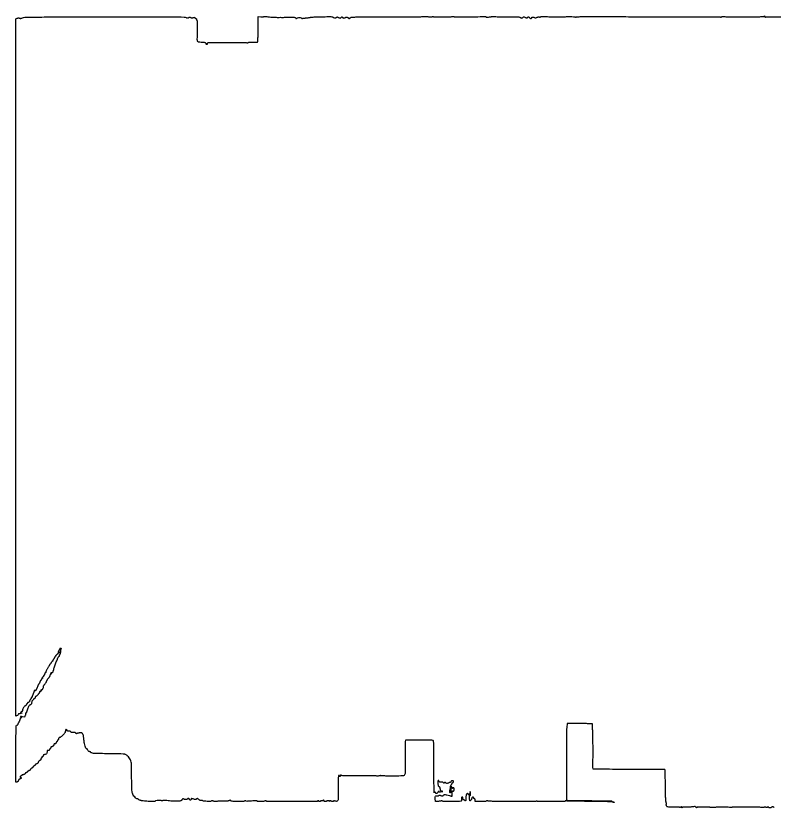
# Model space of a CAD drawing. Extents: x 5 to 296, y -9 to 151.
# Drawn here: x 4.9 to 150.2, y -2.4 to 150.6 of the extents above; entities that cross this region are included whole.
import ezdxf

# ---------------------------------------------------------------- set-up
doc = ezdxf.new("R2010")
doc.units = 0
doc.header["$MEASUREMENT"] = 0
doc.layers.add('max', color=6, linetype='Continuous')

msp = doc.modelspace()

# ---------------------------------------------------------------- linework, layer by layer
at = {"layer": 'max'}
msp.add_lwpolyline([(150.23, -1.17, 0.149056), (150.11, -1.11, 0.048037), (149.91, -1.09, 0.049472), (149.72, -1.1, 0.357849), (149.67, -1.17, -0.254951), (149.65, -1.2, -0.06271), (149.59, -1.23, -0.048861), (149.51, -1.25, -0.031626), (149.41, -1.25, -0.031626), (149.31, -1.25, -0.048861), (149.23, -1.23, -0.06271), (149.17, -1.2, -0.254951), (149.15, -1.17, 0.265957), (149.12, -1.11, 0.139946), (149.03, -1.09, 0.118074), (148.94, -1.11, 0.190712), (148.88, -1.18, -0.201024), (148.85, -1.21, -0.12989), (148.8, -1.22, -0.069547), (148.72, -1.2, -0.022164), (148.61, -1.16, 0.024412), (148.5, -1.11, 0.068146), (148.42, -1.1, 0.110257), (148.36, -1.11, 0.157625), (148.32, -1.14, -0.225513), (148.25, -1.18, -0.023392), (148.08, -1.19, -0.020493), (147.82, -1.19, -0.00722), (147.45, -1.16, 0.020349), (146.57, -1.13, 0.002137), (144.52, -1.13, 0.000345), (142.24, -1.14, 0.197201), (142.11, -1.19, -0.198199), (142.08, -1.2, -0.00624), (141.96, -1.2, -0.011266), (141.81, -1.2, -0.00747), (141.63, -1.18, 0.021676), (141.12, -1.15, 0.003545), (140.14, -1.15, 0.004154), (139.12, -1.16, 0.010714), (138.39, -1.19, -0.010786), (138.21, -1.2, -0.018018), (138.05, -1.2, -0.01238), (137.92, -1.19, -0.384775), (137.9, -1.17, 0.416136), (137.83, -1.1, 0.001869), (136.68, -1.11, 0.002226), (135.54, -1.13, 0.246924), (135.41, -1.2, -0.139945), (135.38, -1.23, -0.192961), (135.34, -1.23, -0.115562), (135.3, -1.21, -0.037979), (135.24, -1.15, 0.095033), (135.16, -1.07, 0.107973), (135.06, -1.03, 0.056247), (134.91, -1.03, 0.009946), (134.62, -1.06, -0.016743), (134.38, -1.09, -0.007471), (134.05, -1.11, -0.007385), (133.7, -1.11, -0.009929), (133.39, -1.11, 0.00888), (133.06, -1.11, 0.024951), (132.83, -1.12, 0.032408), (132.67, -1.14, 0.195365), (132.6, -1.19, -0.01394), (132.57, -1.24, -0.249096), (132.55, -1.25, -0.376824), (132.54, -1.24, -0.022418), (132.54, -1.19, 0.118755), (132.53, -1.15, 0.099323), (132.5, -1.11, 0.09112), (132.46, -1.09, 0.081749), (132.41, -1.08, 0.067246), (132.36, -1.09, 0.084069), (132.32, -1.11, 0.099557), (132.29, -1.14, 0.143424), (132.28, -1.17, -0.171021), (132.27, -1.2, -0.211098), (132.24, -1.22, -0.105726), (132.19, -1.21, -0.03186), (132.13, -1.18, 0.103779), (132.02, -1.15, 0.006379), (131.69, -1.13, 0.009259), (131.3, -1.12, 0.006713), (130.86, -1.12, -0.008581), (130.01, -1.12, -0.105972), (129.69, -1.04, -0.241488), (129.56, -0.87, -0.063379), (129.54, -0.5, 0.021472), (129.54, -0.35, 0.029243), (129.53, -0.22, 0.029285), (129.51, -0.11, 0.194583), (129.48, -0.07, -0.248881), (129.44, 0, -0.001194), (129.41, 0.78, -0.004619), (129.38, 1.74, -0.00216), (129.37, 2.98, 0.002196), (129.35, 4.13, 0.003533), (129.33, 5.12, 0.000715), (129.3, 5.98, 0.189844), (129.27, 6.05, 0.19596), (129.2, 6.08, 0.000147), (127.22, 6.1, 0.001604), (125.01, 6.11, 0.000977), (122.39, 6.12, -0.000978), (119.78, 6.12, -0.001605), (117.57, 6.14, -0.000147), (115.59, 6.16, -0.196061), (115.52, 6.19, -0.187229), (115.49, 6.25, -0.003028), (115.47, 6.65, -0.007451), (115.46, 7.12, -0.004818), (115.47, 7.66, 0.00094), (115.49, 9.19, 0.003969), (115.49, 10.11, 0.003977), (115.48, 11.02, 0.000947), (115.45, 12.55, 0.001788), (115.43, 13.42, 0.002894), (115.4, 14.15, 0.000488), (115.37, 14.8, 0.187517), (115.35, 14.85, 0.194063), (115.31, 14.86, 0.000443), (114.62, 14.88, 0.00279), (113.83, 14.89, 0.00172), (112.91, 14.89), (110.5, 14.89), (110.45, 14.12, 0.015603), (110.42, 13.59, 0.000635), (110.41, 11.67, 0.001109), (110.39, 9.39, 0.000786), (110.39, 6.83, 0.000694), (110.39, 3.56, 0.003196), (110.4, 1.67, 0.00112), (110.43, 0.33, 0.21803), (110.48, 0.21, 0.168611), (110.59, 0.17, 0.000991), (111.66, 0.14, 0.003499), (112.99, 0.13, 0.001447), (114.8, 0.12, -0.001303), (116.71, 0.11, -0.004012), (118, 0.1, -0.001158), (118.99, 0.07, -0.252817), (119.07, 0.03, 0.101239), (119.1, -0.01, 0.036676), (119.17, -0.05, 0.03455), (119.24, -0.08, 0.034666), (119.32, -0.1, -0.028304), (119.41, -0.12, -0.025381), (119.49, -0.16, -0.026233), (119.56, -0.19, -0.068997), (119.61, -0.23, -0.621336), (119.6, -0.25, -0.061671), (119.53, -0.25, -0.026983), (119.4, -0.22, -0.01137), (119.23, -0.18, 0.050186), (118.83, -0.11, 0.007851), (118.03, -0.07, 0.005475), (116.79, -0.04, 0.001184), (114.65, -0.02, -0.001227), (113.06, 0, -0.00192), (111.69, 0.02, -0.000501), (110.5, 0.05, -0.071109), (110.36, 0.07, 0.055741), (110.28, 0.09, 0.069488), (110.21, 0.08, 0.080775), (110.16, 0.06, 0.12614), (110.12, 0.03, -0.245028), (110.03, -0.03, -0.005293), (109.5, -0.05, -0.007801), (108.74, -0.07, -0.001924), (107.49, -0.07, -0.001714), (106.49, -0.06, -0.002661), (105.64, -0.04, -0.000794), (104.89, -0.03, -0.085635), (104.8, -0.01, 0.058163), (104.74, 0.01, 0.045725), (104.68, 0.01, 0.047078), (104.62, 0, 0.079328), (104.58, -0.02, -0.133977), (104.5, -0.04, -0.001164), (103.87, -0.05, -0.003952), (103.14, -0.06, -0.002526), (102.29, -0.06, 0.000804), (101.28, -0.05, 0.000438), (100.04, -0.04, 0.000436), (98.78, -0.04, 0.000693), (97.7, -0.03, -0.00278), (96.77, -0.03, -0.004634), (96, -0.01, -0.000863), (95.32, 0.01, -0.404477), (95.29, 0.04, 0.173966), (95.28, 0.07, 0.093354), (95.25, 0.09, 0.073647), (95.21, 0.1, 0.053911), (95.16, 0.11, 0.062171), (95.11, 0.1, 0.080468), (95.07, 0.09, 0.097943), (95.04, 0.06, 0.153878), (95.03, 0.03, -0.385169), (95, -0.01, -0.007127), (94.73, -0.03, -0.012786), (94.4, -0.05, -0.006394), (93.97, -0.05), (92.9, -0.04), (92.9, 0.2, 0.035817), (92.89, 0.31, 0.083823), (92.87, 0.39, 0.125366), (92.83, 0.43, 0.149657), (92.77, 0.45, -0.131972), (92.72, 0.46, -0.105076), (92.68, 0.5, -0.089435), (92.66, 0.56, -0.067699), (92.65, 0.63, 0.222627), (92.59, 0.75, 0.223282), (92.45, 0.79, 0.162103), (92.31, 0.71, 0.151935), (92.23, 0.55, -0.053232), (92.21, 0.46, -0.031324), (92.17, 0.36, -0.03104), (92.11, 0.27, -0.045679), (92.05, 0.2, -0.011203), (91.95, 0.1, -0.222804), (91.91, 0.09, -0.283159), (91.88, 0.11, -0.017165), (91.85, 0.22, -0.047753), (91.8, 0.48, -0.025698), (91.8, 0.79, -0.020853), (91.82, 1.07, -0.549368), (91.87, 1.09, 0.370365), (91.95, 1.11, 0.126378), (92, 1.21, 0.068412), (92.01, 1.4, 0.048822), (91.98, 1.6), (91.91, 1.86), (91.85, 1.54, -0.029133), (91.79, 1.33, -0.156333), (91.73, 1.23, -0.383946), (91.66, 1.24, -0.09631), (91.59, 1.35, 0.15074), (91.52, 1.44, 0.176808), (91.41, 1.47, 0.147389), (91.29, 1.42, 0.100334), (91.2, 1.31, 0.074377), (91.17, 1.21, 0.01644), (91.14, 1.04, 0.016744), (91.12, 0.84, 0.01543), (91.11, 0.63, -0.010441), (91.11, 0.36, -0.050208), (91.08, 0.22, -0.1128), (91.05, 0.14, -0.223375), (90.98, 0.11, -0.056959), (90.93, 0.12, -0.076307), (90.89, 0.13, -0.095369), (90.87, 0.16, -0.166062), (90.86, 0.18, 0.189065), (90.84, 0.22, 0.057189), (90.8, 0.25, 0.048288), (90.74, 0.28, 0.036535), (90.67, 0.31, -0.060358), (90.59, 0.34, -0.148533), (90.54, 0.39, -0.128638), (90.52, 0.46, -0.040322), (90.53, 0.57, 0.031108), (90.55, 0.69, 0.147681), (90.53, 0.75, 0.200391), (90.49, 0.78, 0.064518), (90.41, 0.79, 0.098767), (90.32, 0.77, 0.210545), (90.28, 0.73, 0.094527), (90.26, 0.63, 0.012332), (90.27, 0.41, -0.015176), (90.28, 0.2, -0.084728), (90.27, 0.09, -0.155891), (90.22, 0.03, -0.092813), (90.13, -0.01, -0.065765), (89.69, -0.07, -0.003798), (88.34, -0.06, -0.002787), (86.95, -0.03, -0.100609), (86.63, 0.04, 0.0313), (86.54, 0.08, 0.056733), (86.46, 0.09, 0.077337), (86.39, 0.09, 0.18047), (86.35, 0.06, -0.18651), (86.31, 0.03, -0.017348), (86.16, 0.01, -0.020449), (85.98, -0.01, -0.014629), (85.78, -0.02), (85.27, -0.02), (85.25, 0.51, -0.014131), (85.24, 0.88, -0.169833), (85.29, 1.01, -0.225242), (85.4, 1.06, -0.026598), (85.68, 1.05, 0.059142), (85.75, 1.05, 0.039593), (85.83, 1.07, 0.039681), (85.9, 1.1, 0.060846), (85.95, 1.13, -0.069733), (86.02, 1.17, -0.098473), (86.08, 1.19, -0.086066), (86.16, 1.18, -0.042424), (86.24, 1.14, 0.061039), (86.42, 1.07, 0.080285), (86.6, 1.05, 0.102448), (86.74, 1.09, 0.182773), (86.82, 1.18, -0.267857), (86.92, 1.26, -0.060285), (87.15, 1.27, -0.037153), (87.49, 1.21, -0.011932), (87.99, 1.08, 0.001599), (88.16, 1.04, 0.002442), (88.3, 1, 0.000853), (88.42, 0.96, 0.065093), (88.44, 0.96, 0.394588), (88.45, 0.97, 0.002163), (88.46, 1.13, 0.007358), (88.47, 1.32, 0.004422), (88.48, 1.54, -0.007192), (88.48, 1.75, -0.016302), (88.49, 1.91, -0.029669), (88.51, 2, -0.734396), (88.53, 2.01, 0.0832), (88.55, 1.97, 0.064817), (88.59, 1.93, 0.064953), (88.64, 1.91, 0.084419), (88.68, 1.9, 0.280757), (88.77, 1.95, 0.048851), (88.85, 2.14, 0.049104), (88.89, 2.36, 0.160872), (88.85, 2.49, 0.145218), (88.78, 2.56, 0.125368), (88.68, 2.58, 0.1284), (88.59, 2.55, 0.155735), (88.53, 2.47, -0.134342), (88.51, 2.45, -0.451325), (88.49, 2.46, -0.102704), (88.48, 2.49, -0.020908), (88.48, 2.56, 0.059957), (88.46, 2.64, 0.084522), (88.44, 2.7, 0.102823), (88.39, 2.74, 0.138129), (88.34, 2.75, 0.232029), (88.28, 2.72, 0.108427), (88.24, 2.64, 0.047315), (88.22, 2.48, 0.00942), (88.21, 2.2, -0.01332), (88.21, 1.97, -0.026415), (88.19, 1.8, -0.027274), (88.16, 1.67, -0.337732), (88.12, 1.64, -0.432691), (88.04, 1.74, -0.01304), (88.09, 2.31, -0.018011), (88.18, 2.89, -0.13199), (88.3, 3.14, 0.021691), (88.36, 3.21, 0.016651), (88.42, 3.3, 0.016935), (88.47, 3.39, 0.037874), (88.5, 3.45, -0.048918), (88.52, 3.51, -0.055281), (88.56, 3.56, -0.063184), (88.6, 3.59, -0.141611), (88.64, 3.6, 0.186266), (88.67, 3.62, 0.089753), (88.7, 3.65, 0.069587), (88.72, 3.71, 0.049596), (88.73, 3.77, 0.215181), (88.67, 3.9, 0.194458), (88.53, 3.95, 0.145907), (88.37, 3.89, 0.133078), (88.25, 3.75, -0.060209), (88.21, 3.68, -0.068971), (88.15, 3.62, -0.078191), (88.09, 3.59, -0.123215), (88.03, 3.58, 0.060964), (87.97, 3.59, 0.059116), (87.91, 3.58, 0.064137), (87.86, 3.55, 0.111914), (87.83, 3.52, -0.211483), (87.74, 3.46, -0.044906), (87.53, 3.44, -0.046497), (87.33, 3.45, -0.361918), (87.28, 3.52, 0.316505), (87.23, 3.58, 0.102003), (87.11, 3.6, 0.095803), (86.98, 3.57, 0.282523), (86.93, 3.5, -0.197215), (86.92, 3.47, -0.30156), (86.9, 3.47, -0.101975), (86.86, 3.49, -0.02778), (86.81, 3.55, 0.060541), (86.74, 3.62, 0.095947), (86.67, 3.66, 0.089446), (86.58, 3.67, 0.046841), (86.47, 3.65, -0.084445), (86.28, 3.64, -0.083115), (86.09, 3.69, -0.098535), (85.96, 3.78, -0.191063), (85.91, 3.91, 0.066486), (85.91, 3.95, 0.083557), (85.89, 3.99, 0.099365), (85.86, 4.02, 0.14491), (85.83, 4.03, 0.387337), (85.77, 3.97, 0.015294), (85.75, 3.65, 0.024071), (85.75, 3.3, 0.049297), (85.8, 3.03, 0.052196), (85.82, 2.96, 0.060418), (85.87, 2.89, 0.07008), (85.91, 2.85, 0.145801), (85.96, 2.84, -0.213239), (86.01, 2.82, -0.062216), (86.06, 2.75, -0.048766), (86.1, 2.64, -0.030581), (86.13, 2.52, 0.008706), (86.19, 2.19, 0.08247), (86.24, 2.06, 0.218011), (86.31, 2.01, 0.110273), (86.42, 2.01, -0.049858), (86.51, 2.02, -0.193679), (86.56, 2.01, -0.182856), (86.58, 1.96, -0.043835), (86.59, 1.87, -0.021714), (86.58, 1.81, -0.112575), (86.57, 1.77, -0.4565), (86.55, 1.77, -0.118862), (86.54, 1.79, 0.161605), (86.48, 1.86, 0.118456), (86.38, 1.9, 0.152487), (86.29, 1.88, 0.266094), (86.25, 1.81, -0.148195), (86.24, 1.78, -0.098894), (86.22, 1.75, -0.082425), (86.17, 1.74, -0.064853), (86.13, 1.73, -0.064853), (86.08, 1.74, -0.082425), (86.04, 1.75, -0.098894), (86.01, 1.78, -0.148195), (86, 1.81, 0.259207), (85.96, 1.89, 0.247536), (85.87, 1.89, 0.125837), (85.77, 1.81, 0.102819), (85.71, 1.69, -0.137326), (85.63, 1.55, -0.142059), (85.49, 1.47, -0.212034), (85.37, 1.5, -0.241957), (85.32, 1.6, 0.195218), (85.28, 1.69, 0.182987), (85.2, 1.73, 0.162963), (85.1, 1.7, 0.162722), (85.03, 1.62, -0.831975), (85.02, 1.63, -0.000192), (85, 3.01, -0.001291), (84.99, 4.59, -0.000749), (84.99, 6.49, 0.001394), (84.98, 8.4, 0.002233), (84.96, 10.04, 0.000412), (84.93, 11.48, 0.123677), (84.9, 11.59, 0.240387), (84.79, 11.67, 0.016076), (84.38, 11.7, 0.010769), (83.68, 11.72, 0.001379), (82.18, 11.73), (79.53, 11.74), (79.48, 11.49, 0.040651), (79.47, 11.3, 0.001072), (79.45, 10.47, 0.002246), (79.44, 9.49, 0.001534), (79.44, 8.38, -0.000106), (79.44, 7.27, -0.000159), (79.44, 6.3, -0.000065), (79.44, 5.47, -0.003485), (79.44, 5.31, -0.140849), (79.35, 5.04, -0.200956), (79.15, 4.9, -0.047385), (78.67, 4.85, -0.002388), (77.12, 4.83, -0.003283), (76.28, 4.83, -0.004945), (75.55, 4.85, -0.002098), (74.93, 4.87, -0.107917), (74.81, 4.9, 0.035317), (74.75, 4.92, 0.084309), (74.7, 4.93, 0.159381), (74.67, 4.92, 0.236353), (74.66, 4.9, -0.384703), (74.64, 4.87, -0.009953), (74.44, 4.85, -0.016075), (74.2, 4.84, -0.009649), (73.92, 4.85, 0.004299), (73.58, 4.86, 0.002471), (73.16, 4.87, 0.002469), (72.75, 4.87, 0.004119), (72.4, 4.87, -0.002454), (71.75, 4.87, -0.001308), (70.95, 4.87, -0.000935), (69.89, 4.87, -0.000337), (68.37, 4.88, -0.005244), (67.88, 4.89, -0.011935), (67.5, 4.91, -0.007754), (67.22, 4.94, -0.551844), (67.21, 4.97, 0.139433), (67.21, 5, 0.316652), (67.2, 5.01, 0.140387), (67.17, 5.01, 0.038035), (67.12, 5, 0.056598), (67.08, 4.98, 0.087201), (67.04, 4.94, 0.117952), (67.03, 4.91, 0.180485), (67.04, 4.88, -0.122251), (67.05, 4.85, -0.100758), (67.04, 4.81, -0.091224), (67.02, 4.78, -0.07983), (66.99, 4.76, -0.145007), (66.96, 4.75, -0.191537), (66.93, 4.76, -0.134958), (66.91, 4.79, -0.063784), (66.91, 4.84, 0.091249), (66.9, 4.9, 0.132157), (66.87, 4.93, 0.131274), (66.82, 4.95, 0.089422), (66.77, 4.95, 0.311913), (66.69, 4.87, 0.026338), (66.65, 4.56, 0.013815), (66.64, 4, 0.001513), (66.64, 2.71, -0.001876), (66.64, 1.84, -0.002701), (66.63, 1.08, -0.001424), (66.62, 0.43, -0.042938), (66.6, 0.27, -0.116708), (66.52, 0.1, -0.144043), (66.39, 0.01, -0.121855), (66.2, -0.01, -0.071006), (65.99, 0.05, 0.019888), (65.88, 0.1, 0.092902), (65.81, 0.11, 0.181249), (65.76, 0.09, 0.128011), (65.73, 0.04, -0.180213), (65.67, -0.03, -0.135335), (65.57, -0.06, -0.091124), (65.44, -0.03, -0.047311), (65.28, 0.05, 0.028998), (65.19, 0.1, 0.131449), (65.13, 0.11, 0.172544), (65.08, 0.09, 0.059282), (65.03, 0.02, -0.02111), (64.99, -0.03, -0.168428), (64.97, -0.04, -0.407556), (64.95, -0.04, -0.065821), (64.95, 0, 0.210338), (64.93, 0.04, 0.084273), (64.87, 0.08, 0.061356), (64.79, 0.1, 0.036984), (64.69, 0.11, 0.031626), (64.59, 0.1, 0.048861), (64.51, 0.08, 0.06271), (64.45, 0.06, 0.254951), (64.43, 0.02, -0.254951), (64.42, -0.01, -0.06271), (64.36, -0.04, -0.048861), (64.28, -0.05, -0.031626), (64.18, -0.06, -0.033607), (64.07, -0.05, -0.082504), (63.99, -0.03, -0.12651), (63.94, 0.01, -0.152103), (63.92, 0.07, 0.099038), (63.91, 0.12, 0.097945), (63.89, 0.16, 0.097945), (63.84, 0.19, 0.099038), (63.79, 0.19, 0.055475), (63.75, 0.19, 0.075034), (63.7, 0.17, 0.094439), (63.68, 0.15, 0.169832), (63.67, 0.12, -0.285831), (63.65, 0.1, -0.076393), (63.6, 0.08, -0.053628), (63.54, 0.08, -0.031701), (63.45, 0.09, 0.037491), (63.37, 0.1, 0.072403), (63.3, 0.09, 0.112088), (63.26, 0.07, 0.222095), (63.24, 0.03, -0.174075), (63.23, 0, -0.093324), (63.19, -0.03, -0.07361), (63.14, -0.05, -0.05387), (63.07, -0.06, -0.048028), (63.01, -0.05, -0.068025), (62.95, -0.04, -0.088204), (62.91, -0.01, -0.191087), (62.9, 0.02, 0.148195), (62.89, 0.06, 0.098894), (62.86, 0.08, 0.082425), (62.82, 0.1, 0.064853), (62.77, 0.11, 0.056085), (62.72, 0.1, 0.075561), (62.68, 0.09, 0.094833), (62.65, 0.06, 0.168267), (62.64, 0.04, -0.414791), (62.56, -0.05, -0.00015), (57.76, -0.04, -0.000181), (52.98, -0.02, -0.249283), (52.82, 0.06, 0.126959), (52.79, 0.09, 0.135734), (52.74, 0.11, 0.08999), (52.67, 0.09, 0.032902), (52.59, 0.05, -0.119937), (52.34, -0.04, -0.017646), (51.79, -0.06, -0.012252), (51.23, -0.05, -0.311203), (51.12, 0.04, 0.297507), (51.06, 0.08, 0.022669), (50.86, 0.09, 0.018163), (50.54, 0.08, 0.004512), (50.03, 0.04, -0.00555), (49.57, 0, -0.014092), (49.23, -0.01, -0.010335), (48.98, -0.01, -0.312459), (48.94, 0.03, 0.201964), (48.88, 0.08, 0.104943), (48.79, 0.11, 0.122668), (48.7, 0.09, 0.284716), (48.67, 0.03, -0.394369), (48.64, 0, -0.003403), (48.29, -0.02, -0.009255), (47.88, -0.03, -0.00556), (47.38, -0.04, -0.003432), (46.68, -0.03, -0.021074), (46.33, -0.01, -0.040345), (46.12, 0.03, -0.199971), (46.02, 0.1, 0.056141), (45.98, 0.17, 0.189647), (45.93, 0.19, 0.134512), (45.87, 0.18, 0.023608), (45.76, 0.12, -0.083249), (45.64, 0.08, -0.025587), (45.45, 0.04, -0.021696), (45.21, 0.03, -0.012343), (44.91, 0.02, 0.001711), (44.29, 0.04, 0.011559), (43.99, 0.03, 0.017537), (43.74, 0.02, 0.007177), (43.4, -0.02, -0.021092), (43.2, -0.04, -0.028545), (43.01, -0.04, -0.032117), (42.84, -0.02, -0.04925), (42.7, 0.02, 0.028185), (42.58, 0.07, 0.055212), (42.48, 0.08, 0.072451), (42.4, 0.08, 0.111075), (42.34, 0.05, -0.165637), (42.14, -0.03, -0.011764), (41.54, -0.02, -0.014528), (40.95, 0.01, -0.103192), (40.67, 0.1, 0.049091), (40.59, 0.13, 0.038817), (40.49, 0.16, 0.040057), (40.39, 0.16, 0.074245), (40.31, 0.15, -0.10229), (40.22, 0.14, -0.073064), (40.13, 0.17, -0.0576), (40.03, 0.22, -0.031354), (39.91, 0.32, 0.020712), (39.73, 0.47, 0.123821), (39.62, 0.52, 0.206861), (39.52, 0.5, 0.074021), (39.42, 0.4, -0.082294), (39.36, 0.33, -0.153282), (39.28, 0.31, -0.074827), (39.17, 0.33, -0.009723), (38.95, 0.4, 0.005497), (38.64, 0.5, 0.070414), (38.52, 0.53, 0.268715), (38.46, 0.5, 0.139038), (38.44, 0.42, -0.167608), (38.4, 0.3, -0.187981), (38.3, 0.24, -0.196327), (38.19, 0.27, -0.177547), (38.12, 0.36, 0.16064), (38.05, 0.48, 0.138515), (37.92, 0.53, 0.148559), (37.79, 0.51, 0.187608), (37.71, 0.42, -0.248217), (37.63, 0.35, -0.048426), (37.43, 0.32, -0.048991), (37.22, 0.33, -0.158104), (37.1, 0.4, 0.156917), (37, 0.45, 0.103202), (36.86, 0.44, 0.104384), (36.74, 0.38, 0.164059), (36.68, 0.29, -0.096372), (36.64, 0.22, -0.056588), (36.58, 0.16, -0.053667), (36.5, 0.1, -0.061135), (36.42, 0.07, -0.05517), (36.13, 0.03, -0.006006), (35.45, 0.02, -0.007725), (34.76, 0.03, -0.025565), (34.3, 0.07, 0.010221), (33.8, 0.12, 0.01737), (33.38, 0.15, 0.015361), (33.05, 0.14, 0.163162), (32.93, 0.1, -0.062849), (32.88, 0.07, -0.123285), (32.84, 0.06, -0.143483), (32.8, 0.07, -0.098437), (32.77, 0.11, 0.267052), (32.65, 0.17, 0.011178), (32.15, 0.15, 0.011911), (31.66, 0.1, 0.228413), (31.53, 0.02, -0.266425), (31.41, -0.05, -0.002943), (30.43, -0.02, -0.009033), (29.51, 0.03, -0.033139), (28.93, 0.11, -0.019783), (28.75, 0.16, -0.022465), (28.58, 0.21, -0.022393), (28.44, 0.27, -0.104087), (28.38, 0.33, 0.064245), (28.33, 0.37, 0.044347), (28.26, 0.41, 0.044495), (28.19, 0.44, 0.066676), (28.12, 0.45, -0.184248), (27.91, 0.53, -0.033339), (27.62, 0.83, -0.03607), (27.35, 1.2, -0.05935), (27.18, 1.54, -0.055451), (27.11, 1.87, -0.014814), (27.07, 2.4, -0.008769), (27.05, 3.23, -0.001739), (27.03, 4.71, 0.00283), (27.01, 6.67, 0.028285), (26.95, 7.49, 0.071655), (26.82, 7.97, 0.090643), (26.56, 8.35, 0.006204), (26.24, 8.67, 0.028408), (26.04, 8.85, 0.047206), (25.87, 8.95, 0.048679), (25.7, 9.02, 0.061901), (25.4, 9.06, 0.000943), (23.64, 9.1, 0.002879), (21.85, 9.13, 0.00414), (20.26, 9.14, -0.029343), (19.87, 9.16, -0.03657), (19.52, 9.22, -0.037762), (19.25, 9.32, -0.299199), (19.18, 9.42, 0.189864), (19.17, 9.45, 0.088604), (19.14, 9.47, 0.06842), (19.1, 9.48, 0.04842), (19.05, 9.49, -0.139929), (18.93, 9.52, -0.046829), (18.78, 9.63, -0.046018), (18.64, 9.78, -0.069401), (18.55, 9.94, 0.062375), (18.53, 9.99, 0.060778), (18.48, 10.04, 0.065996), (18.44, 10.07, 0.112672), (18.39, 10.08, -0.289586), (18.24, 10.18, -0.038517), (18.1, 10.54, -0.032263), (17.98, 11.07, -0.015891), (17.89, 11.76, 0.005127), (17.85, 12.15, 0.007953), (17.8, 12.48, 0.003281), (17.76, 12.77, 0.200027), (17.73, 12.81, -0.077382), (17.71, 12.83, -0.02446), (17.67, 12.88, -0.02377), (17.64, 12.94, -0.024305), (17.62, 12.99, 0.142983), (17.57, 13.06, 0.109307), (17.48, 13.1, 0.055337), (17.34, 13.12, 0.011692), (17.08, 13.11, 0.018047), (16.89, 13.09, 0.024334), (16.72, 13.06, 0.022772), (16.59, 13.03, 0.177609), (16.54, 12.99, -0.160111), (16.5, 12.96, -0.180195), (16.46, 12.96, -0.097224), (16.4, 12.99, -0.029158), (16.32, 13.06, 0.055486), (16.23, 13.15, 0.094374), (16.13, 13.19, 0.074664), (16.01, 13.2, 0.024403), (15.83, 13.18, -0.022249), (15.65, 13.16, -0.08909), (15.54, 13.17, -0.116758), (15.45, 13.22, -0.052302), (15.37, 13.32, 0.048475), (15.29, 13.41, 0.10499), (15.21, 13.46, 0.097988), (15.11, 13.47, 0.038594), (14.98, 13.46, -0.027666), (14.85, 13.44, -0.117618), (14.77, 13.45, -0.164867), (14.72, 13.49, -0.070082), (14.68, 13.58, 0.082138), (14.65, 13.64, 0.073864), (14.61, 13.7, 0.076086), (14.54, 13.73, 0.097437), (14.48, 13.75, 0.098536), (14.4, 13.73, 0.167869), (14.35, 13.69, 0.103458), (14.33, 13.6, 0.025077), (14.32, 13.46, -0.070151), (14.29, 13.29, -0.068504), (14.23, 13.14, -0.044082), (14.09, 12.96, -0.011867), (13.84, 12.69, -0.016078), (13.65, 12.51, -0.020782), (13.46, 12.35, -0.019038), (13.3, 12.24, -0.143425), (13.2, 12.21, 0.0769), (13.14, 12.2, 0.116308), (13.08, 12.17, 0.118674), (13.05, 12.12, 0.082226), (13.04, 12.05, -0.067559), (13.03, 11.98, -0.044533), (13, 11.91, -0.044279), (12.96, 11.84, -0.063393), (12.91, 11.79, 0.049186), (12.86, 11.74, 0.041783), (12.82, 11.68, 0.043726), (12.79, 11.61, 0.08512), (12.78, 11.56, -0.095347), (12.77, 11.51, -0.066847), (12.75, 11.46, -0.064538), (12.7, 11.42, -0.074982), (12.66, 11.39, 0.098143), (12.61, 11.36, 0.066864), (12.57, 11.31, 0.064008), (12.54, 11.25, 0.07271), (12.53, 11.18, -0.084984), (12.52, 11.11, -0.143619), (12.48, 11.06, -0.118176), (12.42, 11.03, -0.047681), (12.32, 11.02, 0.055612), (12.22, 11.01, 0.139026), (12.15, 10.97, 0.127301), (12.11, 10.9, 0.043162), (12.09, 10.79, -0.058428), (12.06, 10.67, -0.110518), (12.01, 10.59, -0.095872), (11.92, 10.54, -0.036482), (11.78, 10.49, 0.035074), (11.66, 10.45, 0.075455), (11.57, 10.4, 0.102321), (11.52, 10.33, 0.117933), (11.51, 10.26, -0.07376), (11.5, 10.19, -0.06426), (11.47, 10.13, -0.066864), (11.43, 10.08, -0.096835), (11.38, 10.05, 0.09813), (11.33, 10.02, 0.066864), (11.29, 9.97, 0.06401), (11.26, 9.91, 0.07272), (11.25, 9.84, -0.069894), (11.24, 9.76, -0.19665), (11.21, 9.72, -0.144075), (11.14, 9.71, -0.032889), (11.04, 9.72, 0.036496), (10.92, 9.73, 0.202523), (10.86, 9.71, 0.176089), (10.83, 9.65, 0.02655), (10.82, 9.52, -0.067044), (10.79, 9.3, -0.10551), (10.7, 9.13, -0.102892), (10.55, 9.01, -0.061356), (10.33, 8.94, 0.034069), (10.21, 8.9, 0.082764), (10.12, 8.85, 0.114098), (10.07, 8.79, 0.108837), (10.06, 8.71, -0.07656), (10.05, 8.65, -0.089594), (10.02, 8.6, -0.100758), (9.98, 8.56, -0.127193), (9.93, 8.55, 0.099038), (9.88, 8.54, 0.097945), (9.84, 8.51, 0.097945), (9.81, 8.47, 0.099038), (9.8, 8.42, -0.064853), (9.79, 8.37, -0.082425), (9.78, 8.33, -0.098894), (9.75, 8.3, -0.148195), (9.72, 8.29, 0.226478), (9.68, 8.28, 0.074992), (9.66, 8.23, 0.057076), (9.64, 8.16, 0.038131), (9.63, 8.08, -0.048868), (9.62, 8, -0.074706), (9.6, 7.93, -0.098327), (9.56, 7.88, -0.172986), (9.52, 7.87, 0.155876), (9.4, 7.83, 0.056807), (9.26, 7.71, 0.056417), (9.15, 7.55, 0.125619), (9.12, 7.42, -0.163307), (9.1, 7.36, -0.06447), (9.04, 7.29, -0.051949), (8.94, 7.23, -0.034858), (8.82, 7.18, 0.030254), (8.71, 7.14, 0.040768), (8.61, 7.08, 0.046247), (8.54, 7.03, 0.198342), (8.52, 6.98, -0.146282), (8.51, 6.93, -0.046643), (8.46, 6.87, -0.041974), (8.39, 6.81, -0.036055), (8.31, 6.76, 0.038233), (8.23, 6.71, 0.043483), (8.16, 6.64, 0.048383), (8.11, 6.58, 0.140753), (8.1, 6.53, -0.072628), (8.09, 6.49, -0.087426), (8.07, 6.45, -0.10049), (8.04, 6.43, -0.133626), (8.01, 6.42, 0.1512), (7.9, 6.38, 0.03888), (7.75, 6.26, 0.038439), (7.62, 6.12, 0.166879), (7.58, 6.01, -0.154202), (7.57, 5.97, -0.097884), (7.53, 5.94, -0.080357), (7.48, 5.91, -0.062024), (7.41, 5.91, 0.048028), (7.35, 5.9, 0.068025), (7.29, 5.88, 0.088204), (7.26, 5.85, 0.191087), (7.24, 5.82, -0.148195), (7.23, 5.79, -0.098894), (7.21, 5.76, -0.082425), (7.16, 5.74, -0.064853), (7.12, 5.73, 0.099038), (7.07, 5.73, 0.097945), (7.03, 5.7, 0.097945), (7, 5.66, 0.099038), (6.99, 5.61, -0.127982), (6.98, 5.56, -0.100741), (6.94, 5.52, -0.089331), (6.89, 5.49, -0.076059), (6.82, 5.48, 0.089963), (6.76, 5.47, 0.070927), (6.69, 5.43, 0.070328), (6.64, 5.38, 0.08533), (6.61, 5.32, -0.110534), (6.57, 5.25, -0.066084), (6.49, 5.18, -0.055317), (6.39, 5.13, -0.038188), (6.26, 5.1, 0.023247), (6.15, 5.07, 0.034792), (6.05, 5.04, 0.03772), (5.98, 5, 0.255998), (5.97, 4.97, -0.175778), (5.95, 4.94, -0.056126), (5.92, 4.9, -0.048072), (5.86, 4.87, -0.037782), (5.79, 4.84, 0.117446), (5.68, 4.77, 0.164954), (5.63, 4.67, 0.240753), (5.66, 4.58, 0.194308), (5.75, 4.54, -0.064853), (5.8, 4.54, -0.082425), (5.84, 4.52, -0.098894), (5.87, 4.49, -0.148195), (5.88, 4.46, -0.148195), (5.87, 4.42, -0.098894), (5.84, 4.4, -0.082425), (5.8, 4.38, -0.064853), (5.75, 4.37, 0.064853), (5.7, 4.36, 0.082425), (5.66, 4.35, 0.098894), (5.63, 4.32, 0.148195), (5.62, 4.29, -0.138982), (5.62, 4.25, -0.100055), (5.59, 4.23, -0.085596), (5.55, 4.21, -0.069603), (5.5, 4.2, 0.167193), (5.45, 4.18, 0.055992), (5.39, 4.13, 0.048318), (5.34, 4.04, 0.038986), (5.3, 3.94, -0.040636), (5.25, 3.83, -0.07658), (5.19, 3.75, -0.094857), (5.11, 3.71, -0.09753), (5.03, 3.69), (4.86, 3.69), (4.86, 9.14, -0.000457), (4.86, 12.62, -0.006788), (4.88, 13.84, -0.010871), (4.92, 14.5, -0.392958), (5.02, 14.6, 0.085819), (5.08, 14.61, 0.067306), (5.15, 14.64, 0.067217), (5.2, 14.69, 0.085076), (5.23, 14.75, -0.02122), (5.27, 14.83, -0.004632), (5.33, 14.97, -0.004817), (5.41, 15.12, -0.004603), (5.49, 15.28, 0.017691), (5.57, 15.44, 0.017627), (5.64, 15.61, 0.017772), (5.69, 15.76, 0.063609), (5.7, 15.86, -0.058899), (5.72, 15.94, -0.102554), (5.75, 16, -0.119998), (5.8, 16.04, -0.101491), (5.86, 16.05, 0.024005), (5.94, 16.06, 0.425816), (5.96, 16.08, 0.181244), (5.94, 16.11, 0.007631), (5.84, 16.19, -0.032181), (5.75, 16.27, -0.568512), (5.76, 16.29, -0.096652), (5.83, 16.3, -0.003329), (6.12, 16.27), (6.57, 16.21), (6.7, 16.52, 0.021793), (6.74, 16.64, 0.027895), (6.77, 16.76, 0.027972), (6.78, 16.85, 0.161068), (6.77, 16.9, -0.07539), (6.76, 16.94, -0.152409), (6.76, 16.96, -0.187113), (6.78, 16.98, -0.1202), (6.8, 16.99, 0.152649), (6.84, 17, 0.061967), (6.87, 17.03, 0.053526), (6.91, 17.08, 0.045335), (6.93, 17.13, -0.003033), (7.19, 17.89, -0.022467), (7.33, 18.25, -0.049569), (7.44, 18.44, -0.195677), (7.55, 18.51, 0.104576), (7.7, 18.57, 0.093923), (7.82, 18.68, 0.084748), (7.9, 18.85, 0.066519), (7.93, 19.05, -0.025226), (7.93, 19.14, -0.039968), (7.94, 19.22, -0.047769), (7.96, 19.27, -0.2863), (7.99, 19.29, 0.188554), (8.02, 19.3, 0.019771), (8.08, 19.36, 0.022311), (8.15, 19.44, 0.016078), (8.22, 19.54, -0.026641), (8.3, 19.64, -0.032618), (8.38, 19.72, -0.034428), (8.45, 19.78, -0.15241), (8.5, 19.8, 0.158965), (8.54, 19.81, 0.096665), (8.58, 19.85, 0.078521), (8.6, 19.9, 0.059824), (8.61, 19.97, -0.093412), (8.62, 20.04, -0.071323), (8.66, 20.12, -0.067407), (8.72, 20.18, -0.066973), (8.8, 20.22, 0.065231), (8.88, 20.27, 0.028604), (8.98, 20.35, 0.027709), (9.08, 20.45, 0.033203), (9.16, 20.56, -0.015241), (9.23, 20.66, -0.021449), (9.3, 20.74, -0.01846), (9.36, 20.81, -0.195079), (9.39, 20.82, 0.245066), (9.41, 20.83, 0.124898), (9.42, 20.86, 0.077156), (9.42, 20.9, 0.041736), (9.41, 20.95, -0.138438), (9.4, 21, -0.15118), (9.43, 21.05, -0.098385), (9.49, 21.09, -0.037165), (9.59, 21.13, 0.018683), (9.7, 21.16, 0.134393), (9.74, 21.19, 0.347014), (9.74, 21.22, 0.094674), (9.7, 21.26, -0.055815), (9.65, 21.3, -0.328409), (9.65, 21.33, -0.182512), (9.68, 21.35, -0.021526), (9.77, 21.38, 0.127495), (9.91, 21.46, 0.067579), (10.03, 21.62, 0.062412), (10.11, 21.82, 0.069154), (10.14, 22.02, -0.097614), (10.16, 22.11, -0.034164), (10.21, 22.22, -0.032379), (10.29, 22.33, -0.032536), (10.38, 22.44, 0.038539), (10.48, 22.55, 0.023307), (10.58, 22.7, 0.023276), (10.66, 22.86, 0.037451), (10.72, 23.01, -0.040523), (10.78, 23.15, -0.021772), (10.87, 23.32, -0.021542), (10.98, 23.49, -0.031452), (11.1, 23.63, 0.013598), (11.2, 23.75, 0.017738), (11.29, 23.86, 0.015463), (11.36, 23.96, 0.13415), (11.38, 24.01, -0.063339), (11.41, 24.18, -0.060997), (11.47, 24.34, -0.06915), (11.56, 24.45, -0.182099), (11.66, 24.49, 0.012746), (11.74, 24.5, 0.480486), (11.74, 24.51, 0.218052), (11.73, 24.53, 0.006386), (11.64, 24.56, -0.021386), (11.55, 24.6, -0.471122), (11.54, 24.63, -0.176194), (11.58, 24.65, -0.006761), (11.73, 24.68, 0.040891), (11.84, 24.71, 0.085934), (11.92, 24.76, 0.106951), (11.97, 24.82, 0.091671), (11.99, 24.91, -0.060689), (12.03, 25.11, -0.002804), (12.26, 25.78, -0.004922), (12.52, 26.53, -0.004731), (12.8, 27.28, -0.019019), (12.88, 27.46, -0.021926), (12.97, 27.62, -0.021664), (13.05, 27.75, -0.106451), (13.11, 27.81, 0.021507), (13.16, 27.84, 0.066808), (13.19, 27.87, 0.250136), (13.19, 27.88, 0.321003), (13.18, 27.89, -0.441183), (13.17, 27.91, -0.061089), (13.18, 27.96, -0.038825), (13.22, 28.04, -0.019504), (13.28, 28.13, 0.054669), (13.34, 28.25, 0.029401), (13.4, 28.42, 0.027783), (13.44, 28.6, 0.028518), (13.46, 28.78, -0.010496), (13.47, 28.95, -0.013129), (13.48, 29.11, -0.011362), (13.51, 29.23, -0.092557), (13.53, 29.29, 0.134376), (13.54, 29.32, 0.342634), (13.52, 29.33, 0.130518), (13.49, 29.33, 0.029246), (13.43, 29.32, -0.010846), (13.37, 29.29, -0.011611), (13.31, 29.28, -0.011229), (13.26, 29.26, -0.052237), (13.22, 29.26, 0.355228), (13.21, 29.25, 0.217921), (13.22, 29.23, 0.061717), (13.24, 29.21, 0.020999), (13.29, 29.18, -0.052177), (13.34, 29.14, -0.322489), (13.34, 29.11, -0.184636), (13.31, 29.08, -0.020755), (13.22, 29.05, 0.073174), (13.15, 29.02, 0.067664), (13.09, 28.96, 0.071535), (13.05, 28.9, 0.104223), (13.04, 28.83, -0.06231), (13.03, 28.77, -0.059894), (13.01, 28.71, -0.064761), (12.97, 28.66, -0.110542), (12.93, 28.63, 0.188007), (12.91, 28.62, 0.404425), (12.92, 28.6, 0.085107), (12.96, 28.59, 0.020245), (13.04, 28.58), (13.25, 28.57), (13.06, 28.49, 0.045328), (12.98, 28.45, 0.072727), (12.93, 28.41, 0.103478), (12.91, 28.36, 0.218093), (12.91, 28.32, -0.085896), (12.92, 28.29, -0.164744), (12.92, 28.26, -0.179827), (12.9, 28.24, -0.104583), (12.87, 28.24, 0.157662), (12.76, 28.2, 0.027461), (12.6, 28.07, 0.038165), (12.47, 27.93, 0.620457), (12.49, 27.89, -0.283793), (12.51, 27.88, -0.279558), (12.5, 27.87, -0.073833), (12.47, 27.84, -0.022631), (12.42, 27.8, 0.050278), (12.36, 27.76, 0.048777), (12.32, 27.71, 0.052823), (12.28, 27.65, 0.109533), (12.27, 27.61, -0.110182), (12.26, 27.55, -0.023599), (12.21, 27.46, -0.023579), (12.14, 27.35, -0.020558), (12.06, 27.25, 0.022749), (11.99, 27.16, 0.032701), (11.93, 27.06, 0.034187), (11.89, 26.98, 0.23019), (11.9, 26.94, -0.105254), (11.91, 26.92, -0.180229), (11.9, 26.89, -0.164199), (11.88, 26.88, -0.08537), (11.85, 26.87, 0.189355), (11.81, 26.86, 0.032516), (11.75, 26.79, 0.03146), (11.68, 26.7, 0.023483), (11.62, 26.6, -0.020929), (11.56, 26.48, -0.021367), (11.49, 26.38, -0.021721), (11.42, 26.29, -0.078197), (11.37, 26.25, 0.042424), (11.32, 26.22, 0.044895), (11.28, 26.18, 0.049379), (11.26, 26.14, 0.124203), (11.25, 26.11, -0.119667), (11.24, 26.06, -0.004333), (11.15, 25.89, -0.007729), (11.04, 25.7, -0.005321), (10.91, 25.48, 0.00945), (10.78, 25.25, 0.012386), (10.67, 25.04, 0.009962), (10.58, 24.86, 0.10507), (10.57, 24.79, -0.058727), (10.56, 24.74, -0.077773), (10.54, 24.69, -0.096359), (10.52, 24.67, -0.16175), (10.49, 24.66, 0.230346), (10.46, 24.64, 0.04518), (10.42, 24.58, 0.039605), (10.38, 24.5, 0.027524), (10.35, 24.4, -0.027524), (10.33, 24.3, -0.039605), (10.29, 24.22, -0.04518), (10.25, 24.16, -0.230346), (10.22, 24.14, 0.154441), (10.19, 24.14, 0.09784), (10.16, 24.11, 0.080275), (10.15, 24.07, 0.061915), (10.14, 24.02, -0.115592), (10.13, 23.97, -0.04435), (10.09, 23.9, -0.040914), (10.02, 23.83, -0.039673), (9.95, 23.77, 0.017914), (9.87, 23.71, 0.1112), (9.84, 23.67, 0.396037), (9.85, 23.64, 0.124947), (9.89, 23.63, -0.014557), (9.96, 23.63, -0.402518), (9.97, 23.62, -0.240957), (9.96, 23.6, -0.008188), (9.89, 23.55, 0.037504), (9.84, 23.51, 0.041038), (9.8, 23.47, 0.044953), (9.77, 23.43, 0.129055), (9.76, 23.4, -0.121837), (9.75, 23.36, -0.026522), (9.71, 23.3, -0.02615), (9.67, 23.24, -0.022454), (9.61, 23.17, 0.037411), (9.55, 23.11, 0.034526), (9.5, 23.03, 0.03635), (9.47, 22.96, 0.088338), (9.46, 22.9, -0.095205), (9.45, 22.84, -0.031878), (9.41, 22.76, -0.030382), (9.35, 22.67, -0.030357), (9.29, 22.59, 0.047668), (9.21, 22.49, 0.021771), (9.14, 22.36, 0.021327), (9.07, 22.2, 0.027479), (9.02, 22.06, -0.01779), (8.97, 21.92, -0.016738), (8.91, 21.78, -0.016974), (8.86, 21.66, -0.054033), (8.81, 21.58, 0.042386), (8.76, 21.52, 0.032912), (8.73, 21.45, 0.03382), (8.7, 21.37, 0.065816), (8.69, 21.31, -0.093819), (8.68, 21.25, -0.183083), (8.65, 21.22, -0.137363), (8.6, 21.21, -0.045543), (8.52, 21.22, 0.036091), (8.45, 21.24, 0.074894), (8.4, 21.23, 0.138996), (8.37, 21.22, 0.279211), (8.36, 21.19, -0.137177), (8.36, 21.15, -0.011599), (8.33, 21.03, -0.014708), (8.27, 20.89, -0.010844), (8.21, 20.74, 0.010527), (8.13, 20.57, 0.008996), (8.06, 20.4, 0.009095), (8.01, 20.23, 0.025373), (7.97, 20.12, -0.03198), (7.95, 20.03, -0.044536), (7.91, 19.95, -0.052526), (7.87, 19.9, -0.21192), (7.84, 19.88, 0.110916), (7.81, 19.88, 0.100009), (7.78, 19.86, 0.09476), (7.76, 19.83, 0.088308), (7.76, 19.79, -0.102159), (7.74, 19.74, -0.018035), (7.7, 19.65, -0.01887), (7.64, 19.55, -0.015989), (7.58, 19.44, 0.022565), (7.51, 19.34, 0.034133), (7.46, 19.25, 0.036721), (7.44, 19.17, 0.263515), (7.45, 19.14, -0.376318), (7.45, 19.11, -0.063356), (7.41, 19.07, -0.043173), (7.34, 19.02, -0.023203), (7.24, 18.97, 0.030157), (7.14, 18.93, 0.050365), (7.07, 18.87, 0.069455), (7.02, 18.82, 0.289474), (7.02, 18.79, -0.157301), (7.03, 18.75, -0.122624), (7.02, 18.72, -0.096298), (6.99, 18.68, -0.065544), (6.95, 18.66, 0.080387), (6.9, 18.63, 0.065562), (6.86, 18.59, 0.066572), (6.83, 18.53, 0.089176), (6.82, 18.48, -0.132798), (6.8, 18.43, -0.074186), (6.76, 18.38, -0.065352), (6.7, 18.33, -0.059503), (6.63, 18.3, 0.153225), (6.48, 18.21, 0.047981), (6.33, 18, 0.042609), (6.19, 17.71, 0.034998), (6.1, 17.39, -0.026528), (6.07, 17.3, -0.048336), (6.04, 17.23, -0.072145), (6.01, 17.19, -0.341014), (5.98, 17.19, 0.184156), (5.95, 17.19, 0.065277), (5.91, 17.18, 0.053941), (5.86, 17.15, 0.041017), (5.81, 17.1, 0.047759), (5.75, 17.03, 0.405249), (5.76, 16.99, 0.150364), (5.82, 16.97, 0.01047), (6.01, 16.97, -0.690906), (6.02, 16.94, -0.108356), (5.92, 16.87, -0.025979), (5.62, 16.78, -0.037256), (5.34, 16.74, 0.114283), (5.32, 16.73, 0.165339), (5.31, 16.71, 0.14683), (5.3, 16.69, 0.084963), (5.31, 16.66, -0.291734), (5.31, 16.63, -0.050291), (5.27, 16.57, -0.041128), (5.2, 16.51, -0.025633), (5.11, 16.45), (4.86, 16.31), (4.86, 83.19), (4.86, 150.07), (5.07, 150.17, -0.043747), (5.19, 150.21, -0.061329), (5.29, 150.23, -0.058445), (5.4, 150.22, -0.035472), (5.53, 150.18, 0.044973), (5.67, 150.14, 0.074279), (5.79, 150.14, 0.061336), (5.92, 150.17, 0.022019), (6.1, 150.25, -0.106742), (6.54, 150.35, -0.002909), (8.53, 150.39, -0.002355), (12.02, 150.41, -0.000165), (21.82, 150.43, -0.00019), (31.11, 150.44, -0.002063), (34.86, 150.42, -0.001664), (37.11, 150.4, -0.116163), (37.48, 150.31, 0.02285), (37.63, 150.24, 0.084232), (37.74, 150.21, 0.098078), (37.84, 150.23, 0.037422), (37.97, 150.28, -0.033129), (38.08, 150.34, -0.082571), (38.18, 150.36, -0.088405), (38.27, 150.34, -0.042047), (38.38, 150.3, 0.047324), (38.48, 150.25, 0.070411), (38.58, 150.24, 0.063995), (38.69, 150.25, 0.0322), (38.82, 150.29, -0.023497), (38.96, 150.33, -0.09479), (39.04, 150.34, -0.136659), (39.11, 150.31, -0.071993), (39.17, 150.25, 0.043062), (39.21, 150.2, 0.041894), (39.27, 150.16, 0.045021), (39.32, 150.13, 0.105349), (39.36, 150.12, -0.166493), (39.4, 150.1, -0.095266), (39.43, 150.07, -0.076161), (39.45, 150.01, -0.056787), (39.46, 149.95, 0.050504), (39.47, 149.88, 0.047832), (39.49, 149.82, 0.051446), (39.52, 149.76, 0.105031), (39.55, 149.73, -0.24877), (39.6, 149.65, -0.005413), (39.61, 149.21, -0.008732), (39.61, 148.6, -0.002741), (39.59, 147.69, 0.002514), (39.56, 146.15, 0.089955), (39.62, 145.8, 0.275551), (39.81, 145.64, 0.037456), (40.34, 145.6, -0.013438), (40.79, 145.59, -0.056834), (41.05, 145.54, -0.119394), (41.2, 145.46, -0.205944), (41.25, 145.33, 0.082074), (41.26, 145.27, 0.122573), (41.3, 145.21, 0.117651), (41.35, 145.18, 0.071854), (41.42, 145.17, 0.072254), (41.5, 145.18, 0.124864), (41.55, 145.22, 0.124864), (41.58, 145.27, 0.072254), (41.59, 145.34, -0.07942), (41.61, 145.43, -0.155102), (41.64, 145.48, -0.11902), (41.71, 145.51, -0.037475), (41.83, 145.52, -0.003996), (43.56, 145.53, -0.001322), (46.12, 145.52, -0.000179), (48.91, 145.5, -0.075125), (49.1, 145.47, 0.064556), (49.17, 145.46, 0.050929), (49.26, 145.46, 0.0523), (49.33, 145.48, 0.082597), (49.39, 145.51, -0.133375), (49.48, 145.56, -0.021218), (49.69, 145.58, -0.019016), (49.96, 145.59, -0.008772), (50.32, 145.59, 0.008321), (50.63, 145.58, 0.012229), (50.91, 145.59, 0.007609), (51.14, 145.6, 0.178219), (51.2, 145.63, 0.188028), (51.22, 145.69, 0.001066), (51.25, 146.38, 0.004321), (51.28, 147.17, 0.002709), (51.29, 148.09), (51.32, 150.48), (51.82, 150.43, 0.01075), (52.02, 150.42, 0.018045), (52.18, 150.42, 0.01246), (52.31, 150.43, 0.392534), (52.33, 150.45, -0.417167), (52.38, 150.49, -0.008898), (52.71, 150.48, -0.013613), (53.15, 150.45, -0.005851), (53.74, 150.38, 0.022996), (54.1, 150.36, 0.004133), (54.76, 150.34, 0.004453), (55.54, 150.34, 0.004013), (56.35, 150.34, -0.001628), (57.55, 150.36, -0.016629), (58.05, 150.35, -0.040568), (58.32, 150.32, -0.182761), (58.45, 150.23, 0.04242), (58.51, 150.15, 0.151746), (58.57, 150.13, 0.144925), (58.63, 150.13, 0.037521), (58.72, 150.18, -0.0998), (58.92, 150.26, -0.036464), (59.23, 150.28, -0.032329), (59.51, 150.27, -0.381005), (59.58, 150.2, 0.243601), (59.59, 150.16, 0.106993), (59.64, 150.14, 0.065819), (59.71, 150.14, 0.031184), (59.81, 150.15, -0.016603), (59.94, 150.17, -0.004084), (60.15, 150.2, -0.004176), (60.39, 150.22, -0.004165), (60.64, 150.25, 0.006551), (60.87, 150.27, 0.008949), (61.08, 150.3, 0.006288), (61.25, 150.32, 0.096194), (61.3, 150.34, -0.127326), (61.43, 150.38, -0.00169), (62.24, 150.42, -0.004399), (63.23, 150.45, -0.002256), (64.47, 150.47, -0.004015), (65.08, 150.48, -0.025768), (65.39, 150.46, -0.054469), (65.57, 150.42, -0.155299), (65.67, 150.34, 0.140865), (65.8, 150.24, 0.090267), (65.99, 150.21, 0.089633), (66.17, 150.24, 0.135839), (66.31, 150.33, -0.046534), (66.38, 150.4, -0.174765), (66.43, 150.42, -0.125993), (66.5, 150.4, -0.01968), (66.62, 150.33, 0.056891), (66.8, 150.24, 0.089785), (66.98, 150.21, 0.106814), (67.13, 150.24, 0.11221), (67.25, 150.34, -0.019846), (67.32, 150.41, -0.202371), (67.36, 150.43, -0.241409), (67.39, 150.41, -0.028278), (67.44, 150.34, 0.162823), (67.54, 150.24, 0.098989), (67.69, 150.21, 0.0855), (67.87, 150.24, 0.082199), (68.04, 150.32, -0.052647), (68.12, 150.37, -0.09709), (68.2, 150.39, -0.086462), (68.29, 150.38, -0.035159), (68.4, 150.34, -0.023343), (68.48, 150.3, -0.031676), (68.55, 150.25, -0.032771), (68.6, 150.21, -0.196254), (68.61, 150.18, 0.320885), (68.65, 150.13, 0.14138), (68.74, 150.12, 0.082502), (68.87, 150.18, 0.065731), (68.98, 150.27, -0.197595), (69.19, 150.37, -0.008315), (70.03, 150.41, -0.005443), (71.54, 150.42, -0.000405), (75.66, 150.42, 0.001014), (78.2, 150.42, 0.001534), (80.41, 150.43, 0.000573), (82.31, 150.45, 0.037454), (82.64, 150.48, -0.030032), (82.86, 150.5, -0.01217), (83.16, 150.5, -0.011897), (83.48, 150.49, -0.013887), (83.79, 150.47, 0.0107), (84.08, 150.44, 0.015707), (84.34, 150.43, 0.014574), (84.55, 150.44, 0.110167), (84.64, 150.46, -0.043359), (84.7, 150.49, -0.053011), (84.76, 150.5, -0.062091), (84.81, 150.5, -0.162296), (84.84, 150.48, 0.196304), (84.97, 150.43, 0.00104), (86.39, 150.42, 0.004057), (87.68, 150.42, 0.029739), (88.3, 150.46, -0.013626), (88.48, 150.48, -0.017884), (88.66, 150.49, -0.01552), (88.8, 150.48, -0.137809), (88.85, 150.46, 0.152626), (88.98, 150.42, 0.000609), (90.51, 150.42, 0.003226), (92.14, 150.44, 0.002793), (93.86, 150.47, -0.004434), (94.28, 150.48, -0.007398), (94.63, 150.48, -0.002188), (94.93, 150.47, -0.4054), (94.95, 150.45, 0.410773), (95, 150.4, 0.006452), (95.44, 150.4, 0.007493), (95.88, 150.41, 0.239814), (95.97, 150.46, -0.244398), (96.01, 150.49, -0.005892), (96.25, 150.49, -0.011545), (96.54, 150.48, -0.007427), (96.87, 150.47, 0.01176), (97.31, 150.44, 0.003384), (98.01, 150.43, 0.003403), (98.79, 150.43, 0.003616), (99.56, 150.43, -0.002176), (100.58, 150.44, -0.014664), (101.09, 150.43, -0.025811), (101.38, 150.4, -0.182802), (101.51, 150.33, 0.129039), (101.64, 150.24, 0.098272), (101.82, 150.21, 0.102951), (101.99, 150.25, 0.157062), (102.09, 150.35, -0.064816), (102.15, 150.42, -0.214762), (102.21, 150.45, -0.102825), (102.29, 150.43, -0.009909), (102.48, 150.33, 0.012363), (102.67, 150.23, 0.1063), (102.76, 150.21, 0.155136), (102.84, 150.23, 0.035231), (102.95, 150.32, -0.021082), (103.06, 150.41, -0.184684), (103.12, 150.43, -0.178317), (103.17, 150.4, -0.019401), (103.27, 150.3, 0.07815), (103.41, 150.18, 0.105113), (103.56, 150.12, 0.173991), (103.68, 150.15, 0.258953), (103.73, 150.23, -0.228956), (103.78, 150.34, -0.133526), (103.91, 150.39, -0.099223), (104.08, 150.38, -0.088969), (104.24, 150.31, 0.038541), (104.36, 150.24, 0.124542), (104.45, 150.22, 0.096257), (104.54, 150.24, 0.017868), (104.71, 150.33, -0.033576), (104.84, 150.38, -0.041119), (104.96, 150.42, -0.046008), (105.08, 150.43, -0.079866), (105.17, 150.42, 0.056431), (105.25, 150.4, 0.04908), (105.33, 150.4, 0.051692), (105.41, 150.42, 0.093224), (105.46, 150.45, -0.148192), (105.56, 150.49, -0.019249), (105.78, 150.5, -0.017199), (106.08, 150.5, -0.006731), (106.5, 150.48, 0.012457), (107.01, 150.46, 0.003037), (107.84, 150.45, 0.003111), (108.8, 150.45, 0.003097), (109.76, 150.46, -0.002851), (110.65, 150.47, -0.004758), (111.4, 150.47, -0.00091), (112.05, 150.46, -0.409996), (112.08, 150.43, 0.328266), (112.1, 150.41, 0.060064), (112.15, 150.4, 0.04432), (112.23, 150.4, 0.025618), (112.33, 150.41, -0.032555), (112.47, 150.44, -0.00702), (112.71, 150.45, -0.007299), (113, 150.47, -0.006913), (113.29, 150.47, -0.000221), (116.19, 150.47, -0.000369), (118.63, 150.47, -0.000315), (121.32, 150.47, -0.000116), (125.12, 150.45, 0.000073), (127.69, 150.45, 0.000107), (129.96, 150.44, 0.00005), (131.89, 150.44, 0.001936), (132.32, 150.44, -0.000294), (136.32, 150.46, -0.001852), (138.36, 150.46, -0.000968), (139.7, 150.45, -0.097675), (139.89, 150.42, 0.071633), (139.95, 150.4, 0.057044), (140.03, 150.4, 0.058329), (140.1, 150.42, 0.085693), (140.15, 150.45, -0.042219), (140.2, 150.48, -0.058604), (140.24, 150.5, -0.073917), (140.28, 150.51, -0.197527), (140.31, 150.5, 0.194371), (140.35, 150.48, 0.00041), (141.12, 150.46, 0.002686), (141.97, 150.45, 0.001654), (142.99, 150.45, -0.000174), (144.09, 150.45, -0.000161), (145.22, 150.45, -0.00016), (146.22, 150.45, -0.000536), (146.88, 150.45, 0.005145), (147.45, 150.46, 0.01285), (147.86, 150.48, 0.012228), (148.16, 150.5, 0.144608), (148.27, 150.55, -0.027435), (148.33, 150.6, -0.240962), (148.36, 150.6, -0.274714), (148.38, 150.58, -0.03391), (148.39, 150.5, 0.091613), (148.4, 150.44, 0.212866), (148.44, 150.4, 0.122488), (148.5, 150.39, 0.02378), (148.63, 150.41, -0.051001), (148.81, 150.43, -0.000588), (150.05, 150.45, -0.001792), (151.48, 150.46, -0.001168)], format="xyb", dxfattribs=at)

doc.saveas('drawing.dxf')
